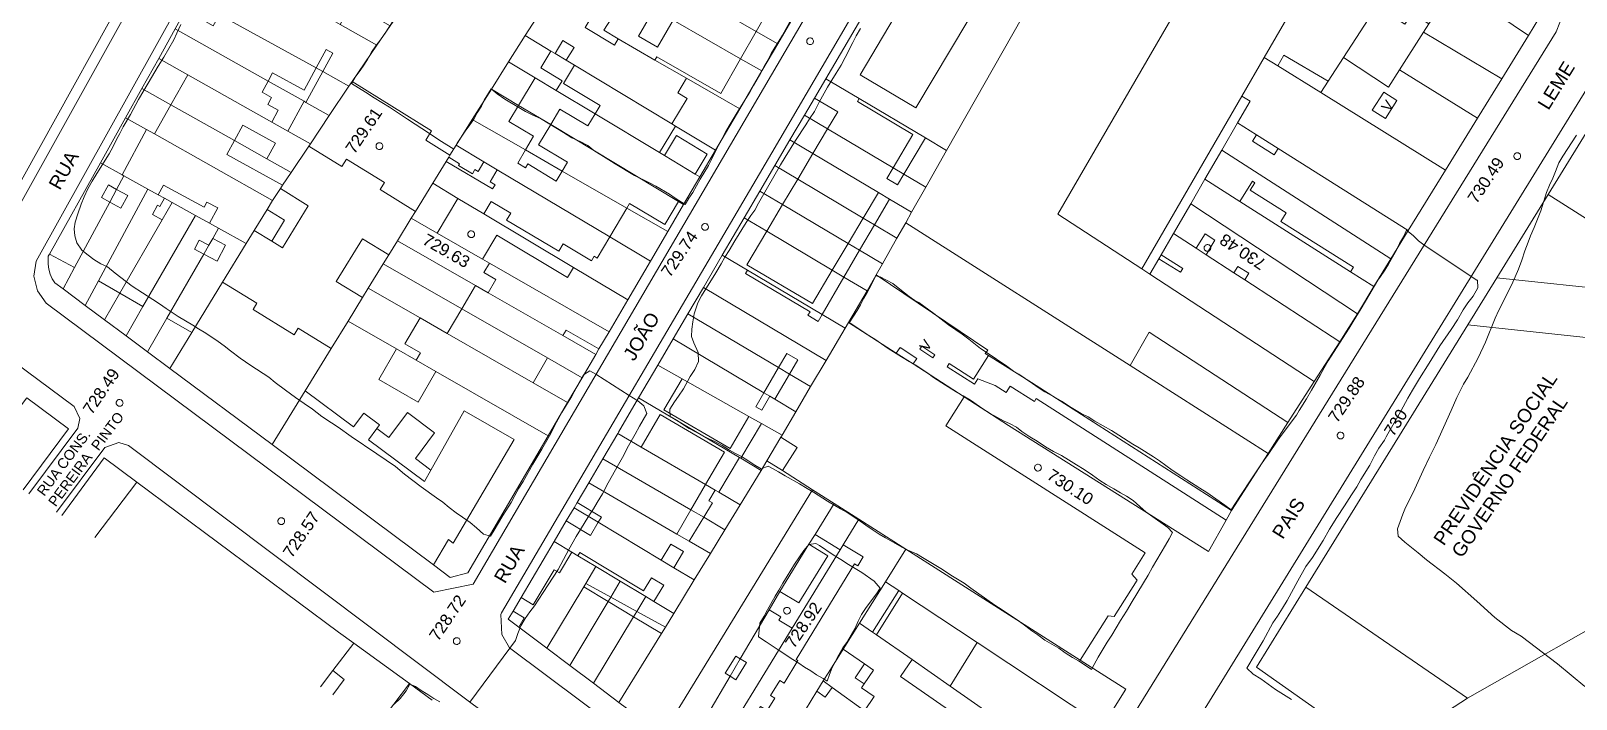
# Model space of a CAD drawing. Header units: metres. Extents: x 325024 to 7190115, y 7391967 to 10157759.
# Drawn here: x 325804.2 to 326031.8, y 7392373.6 to 7392472.1 of the extents above; entities that cross this region are included whole.
import ezdxf
from ezdxf.enums import TextEntityAlignment as Align

# ---------------------------------------------------------------- set-up
doc = ezdxf.new("R2010")
doc.units = ezdxf.units.M
doc.layers.get('0').update_dxf_attribs({"lineweight": 18})
for name, color, linetype, lineweight in [('100_SIST_VIARIO_MEIO_FIO', 1, 'Continuous', 18), ('160_P_SIMP_ASF_TOP', 7, 'Continuous', 18), ('206_MURO_E_MURO_ARRIMO', 7, 'Continuous', 18), ('214_PROJ_BEIRAL_EDIF', 10, 'Continuous', 18), ('216_EDIF_NOTAVEL', 2, 'Continuous', 18), ('218_EDIF_NOTAVEL_TOP', 7, 'Continuous', 18), ('600_CURVA_MESTRA', 14, 'Continuous', 18), ('602_CURVA_MESTRA_TOP', 24, 'Continuous', 18), ('604_CURVA_INTERM', 7, 'Continuous', 18), ('606_PTO_COTADO', 7, 'Continuous', 18), ('608_PTO_COTADO_INTERVIA', 1, 'Continuous', 18), ('624_SEGM_CURVA_MESTRA', 14, 'Continuous', 18)]:
    doc.layers.add(name, color=color, linetype=linetype, lineweight=lineweight)
doc.styles.add('Style-Arial', font='arial.ttf', dxfattribs={"height": 1.75})

# ---------------------------------------------------------------- blocks, each defined once
blk = doc.blocks.new('SP09')
at = {"color": 0, "linetype": 'Continuous'}
blk.add_lwpolyline([(-0.03, -0.51), (-0.14, -0.49), (-0.24, -0.46), (-0.31, -0.42), (-0.35, -0.39), (-0.42, -0.31), (-0.47, -0.24), (-0.51, -0.15), (-0.52, -0.09), (-0.52, 0.03), (-0.51, 0.11), (-0.48, 0.2), (-0.44, 0.27), (-0.4, 0.33), (-0.32, 0.39), (-0.23, 0.44), (-0.15, 0.48), (-0.1, 0.48), (-0.03, 0.48), (0.08, 0.48), (0.19, 0.44), (0.27, 0.4), (0.35, 0.32), (0.41, 0.23), (0.46, 0.11), (0.48, 0.03), (0.48, -0.03), (0.47, -0.08), (0.44, -0.21), (0.38, -0.3), (0.31, -0.38), (0.23, -0.44), (0.1, -0.49), (0.02, -0.51)], close=True, dxfattribs=at)
blk = doc.blocks.new('SP10')
at = {"color": 0, "linetype": 'Continuous'}
blk.add_lwpolyline([(-0.03, -0.51), (-0.14, -0.49), (-0.24, -0.46), (-0.31, -0.42), (-0.35, -0.39), (-0.42, -0.31), (-0.47, -0.24), (-0.51, -0.15), (-0.52, -0.09), (-0.52, 0.03), (-0.51, 0.11), (-0.48, 0.2), (-0.44, 0.27), (-0.4, 0.33), (-0.32, 0.39), (-0.23, 0.44), (-0.15, 0.48), (-0.1, 0.48), (-0.03, 0.48), (0.08, 0.48), (0.19, 0.44), (0.27, 0.4), (0.35, 0.32), (0.41, 0.23), (0.46, 0.11), (0.48, 0.03), (0.48, -0.03), (0.47, -0.08), (0.44, -0.21), (0.38, -0.3), (0.31, -0.38), (0.23, -0.44), (0.1, -0.49), (0.02, -0.51)], close=True, dxfattribs=at)

msp = doc.modelspace()

# ---------------------------------------------------------------- linework, layer by layer
at = {"layer": '100_SIST_VIARIO_MEIO_FIO'}
for points in [[(325793.183, 7392441.832), (325757.595, 7392468.158), (325749.967, 7392474.051), (325748.754, 7392476.766), (325748.723, 7392479.004), (325749.281, 7392480.778), (325820.965, 7392609.833), (325822.818, 7392611.081), (325825.018, 7392611.464), (325827.831, 7392610.539), (325873.017, 7392580.576), (325874.357, 7392577.937), (325874.294, 7392575.705), (325800.201, 7392442.235), (325798.357, 7392440.976), (325796.155, 7392440.614), (325794.273, 7392441.082)], [(325878.555, 7392570.516), (325880.018, 7392572.117), (325882.064, 7392573.008), (325884.985, 7392572.755), (325946.559, 7392532.212), (325947.981, 7392524.986), (325869.288, 7392390.588), (325863.513, 7392389.4), (325806.428, 7392431.976), (325805.139, 7392433.802), (325804.619, 7392435.977), (325804.942, 7392438.19), (325850.689, 7392520.508)], [(325873.47, 7392386.379), (325913.287, 7392454.151), (325953.073, 7392522.181), (325959.568, 7392523.565), (326027.709, 7392478.785), (326029.319, 7392476.299), (326029.384, 7392473.338), (326028.812, 7392471.956), (325964.879, 7392368.583), (325943.56, 7392334.059), (325941.552, 7392333.095), (325939.326, 7392333.185), (325938.298, 7392333.626), (325874.643, 7392381.203), (325873.546, 7392383.147), (325873.402, 7392386.105)]]:
    msp.add_lwpolyline(points, close=True, dxfattribs=at)
for points in [[(326048.326, 7392487.925), (325977.77, 7392373.351), (325948.09, 7392325.313), (325940.894, 7392313.247)], [(325803.879, 7392403.904), (325811.095, 7392413.551), (325811.4, 7392415), (325810.564, 7392416.77), (325786.042, 7392434.93), (325747.303, 7392463.822)], [(325807.958, 7392401.206), (325815.062, 7392410.725), (325817.122, 7392411.469), (325818.527, 7392410.998), (325868.373, 7392373.552), (325933.795, 7392324.807), (325934.796, 7392322.817), (325934.745, 7392320.59), (325933.463, 7392318.164)]]:
    msp.add_lwpolyline(points, dxfattribs=at)
at = {"layer": '206_MURO_E_MURO_ARRIMO'}
for p, q in [((325932.864, 7392484.86), (325921.256, 7392465.057)), ((325914.179, 7392470.227), (325916.573, 7392474.316)), ((325911.828, 7392466.213), (325914.179, 7392470.227)), ((325823, 7392468.068), (325820.529, 7392463.637)), ((325908.568, 7392460.645), (325911.828, 7392466.213)), ((325820.529, 7392463.637), (325818.125, 7392459.326)), ((325919.59, 7392462.215), (325918.118, 7392459.702)), ((325818.125, 7392459.326), (325814.405, 7392452.655)), ((325905.006, 7392454.561), (325908.568, 7392460.645)), ((325918.118, 7392459.702), (325915.974, 7392456.046)), ((325902.693, 7392450.611), (325905.006, 7392454.561)), ((325915.974, 7392456.046), (325913.758, 7392452.264)), ((325913.758, 7392452.264), (325911.551, 7392448.499)), ((325911.551, 7392448.499), (325909.24, 7392444.556)), ((325897.965, 7392442.536), (325900.302, 7392446.527)), ((325909.24, 7392444.556), (325906.012, 7392439.05)), ((325895.428, 7392438.203), (325897.965, 7392442.536)), ((325806.734, 7392438.9), (325806.688, 7392438.485)), ((325806.911, 7392439.219), (325806.734, 7392438.9)), ((325806.688, 7392438.485), (325806.689, 7392437.737)), ((325806.689, 7392437.737), (325806.797, 7392436.995)), ((325806.797, 7392436.995), (325807.007, 7392436.277)), ((325807.007, 7392436.277), (325807.316, 7392435.597)), ((325892.085, 7392432.493), (325895.428, 7392438.203)), ((325807.316, 7392435.597), (325807.717, 7392434.973)), ((325807.717, 7392434.973), (325808.912, 7392434.082)), ((325812.168, 7392431.656), (325815.01, 7392429.538)), ((325815.01, 7392429.538), (325818.182, 7392427.174)), ((325887.368, 7392424.437), (325887.839, 7392425.242)), ((325821.33, 7392424.829), (325824.609, 7392422.385)), ((325896.518, 7392422.853), (325893.688, 7392418.024)), ((325824.609, 7392422.385), (325839.693, 7392411.145)), ((325883.219, 7392417.352), (325885.352, 7392420.996)), ((325893.688, 7392418.024), (325890.733, 7392412.983)), ((325868.518, 7392392.245), (325880.347, 7392412.447)), ((325890.733, 7392412.983), (325890.621, 7392412.792)), ((325884.626, 7392402.621), (325884.172, 7392401.851)), ((325884.172, 7392401.851), (325883.022, 7392399.9)), ((325980.216, 7392400.036), (325981.012, 7392401.456)), ((325881.24, 7392396.877), (325876.363, 7392388.603)), ((325863.445, 7392393.445), (325865.934, 7392391.591)), ((325865.934, 7392391.591), (325868.518, 7392392.245)), ((325875.183, 7392386.601), (325874.487, 7392385.42)), ((325874.487, 7392385.42), (325876.033, 7392384.257)), ((325863.256, 7392373.51), (325859.925, 7392375.934))]:
    msp.add_line(p, q, dxfattribs=at)
for points in [[(325914.179, 7392470.227), (325911.017, 7392472.042)], [(325883.034, 7392467.777), (325881.367, 7392468.78)], [(325846.186, 7392466.647), (325847.169, 7392466.107)], [(325908.701, 7392468.007), (325911.828, 7392466.213)], [(325824.796, 7392461.231), (325820.529, 7392463.637)], [(325839.112, 7392464.724), (325844.404, 7392461.74)], [(325900.747, 7392465.136), (325908.568, 7392460.645)], [(325887.268, 7392459.89), (325881.55, 7392463.329)], [(325935.928, 7392456.343), (325926.174, 7392462.136)], [(325821.195, 7392457.594), (325818.125, 7392459.326)], [(325880.731, 7392458.299), (325876.01, 7392461.139)], [(325918.118, 7392459.702), (325921.526, 7392457.678)], [(325905.006, 7392454.561), (325899.126, 7392458.097)], [(325838.934, 7392453.258), (325834.151, 7392455.955)], [(325882.422, 7392451.457), (325876.997, 7392454.571)], [(325915.974, 7392456.046), (325919.362, 7392454.034)], [(325865.344, 7392452.885), (325865.712, 7392453.484)], [(325913.758, 7392452.264), (325917.123, 7392450.265)], [(325931.168, 7392451.952), (325932.759, 7392451.007)], [(325816.798, 7392448.741), (325815.804, 7392446.893)], [(325914.895, 7392446.513), (325911.551, 7392448.499)], [(325823.836, 7392447.45), (325824.967, 7392446.825)], [(325897.965, 7392442.536), (325891.956, 7392445.985)], [(325884.113, 7392437.256), (325870.866, 7392445.17)], [(325909.24, 7392444.556), (325912.561, 7392442.583)], [(325926.765, 7392444.539), (325928.431, 7392443.55)], [(325858.163, 7392441.2), (325869.67, 7392434.596)], [(325864.009, 7392442.313), (325870.68, 7392438.484)], [(325889.444, 7392441.772), (325895.428, 7392438.203)], [(325829.627, 7392439.236), (325830.364, 7392440.514)], [(325856.074, 7392437.801), (325856.876, 7392439.106)], [(325926.228, 7392439.782), (325924.537, 7392440.787)], [(325970.324, 7392438.549), (325970.644, 7392439.099)], [(325853.863, 7392434.202), (325856.074, 7392437.801)], [(325856.074, 7392437.801), (325867.624, 7392431.171)], [(325920.701, 7392430.326), (325909.703, 7392436.858)], [(325922.203, 7392436.857), (325923.922, 7392435.836)], [(325853.018, 7392432.828), (325853.863, 7392434.202)], [(325861.515, 7392429.81), (325853.863, 7392434.202)], [(325815.01, 7392429.538), (325817.275, 7392433.47)], [(325827.858, 7392427.691), (325824.609, 7392422.385)], [(325850.885, 7392429.358), (325858.036, 7392425.253)], [(325848.394, 7392425.303), (325844.574, 7392419.088)], [(325914.289, 7392422.502), (325915.909, 7392421.539)], [(325912.131, 7392418.795), (325913.014, 7392418.27)], [(325893.688, 7392418.024), (325908.561, 7392409.232)], [(325903.558, 7392405.259), (325904.974, 7392404.435)], [(325884.172, 7392401.851), (325887.743, 7392399.705)], [(325901.388, 7392401.531), (325903.266, 7392400.437)], [(325923.372, 7392395.662), (325916.306, 7392384.107)], [(325889.193, 7392388.038), (325889.576, 7392388.676)], [(325892.933, 7392385.79), (325893.405, 7392386.575)], [(325908.656, 7392379.572), (325907.158, 7392377.016)], [(325922.207, 7392375.359), (325920.883, 7392376.325)]]:
    msp.add_lwpolyline(points, dxfattribs=at)
at = {"layer": '214_PROJ_BEIRAL_EDIF'}
for points in [[(325985.364, 7392496.774), (325987.783, 7392500.95), (326000.112, 7392492.852), (325985.83, 7392468.197), (325982.538, 7392462.513), (325967.785, 7392437.044), (325955.438, 7392445.112)], [(325820.812, 7392482.683), (325802.784, 7392450.101), (325788.815, 7392457.83), (325807.199, 7392491.055)], [(326002.415, 7392475.759), (325997.528, 7392468.21), (325995.264, 7392464.713), (325988.736, 7392468.525), (325987.822, 7392466.96), (325985.83, 7392468.197), (326000.112, 7392492.852), (326009.53, 7392486.75), (326004.67, 7392479.243), (326003.462, 7392477.377)], [(325866.809, 7392455.269), (325865.895, 7392453.783), (325862.323, 7392455.998), (325863.196, 7392457.406), (325851.482, 7392464.669), (325855.122, 7392470.003), (325857.067, 7392472.848), (325859.698, 7392476.696), (325862.331, 7392480.547), (325863.198, 7392481.816), (325865.145, 7392484.783), (325866.106, 7392486.248), (325875.58, 7392480.337), (325880.63, 7392477.187), (325876.984, 7392471.416), (325874.54, 7392467.546), (325872.012, 7392463.544), (325869.179, 7392459.059), (325867.675, 7392456.678)], [(325901.077, 7392477.747), (325911.017, 7392472.042), (325913.417, 7392476.223), (325903.605, 7392482.151)], [(325936.503, 7392482.819), (325926.301, 7392465.642), (325934.526, 7392460.758), (325944.727, 7392477.935)], [(326016.071, 7392482.513), (326026.06, 7392476.042), (326026.451, 7392474.185), (326024.756, 7392471.435), (326013.774, 7392478.924)], [(325847.169, 7392466.107), (325851.019, 7392463.991), (325851.482, 7392464.669), (325855.122, 7392470.003), (325849.726, 7392473.079), (325843.548, 7392476.601), (325842.595, 7392474.929), (325836.166, 7392478.594), (325837.118, 7392480.266), (325834.939, 7392481.508), (325831.204, 7392474.883), (325831.939, 7392474.479), (325846.186, 7392466.647), (325847.643, 7392469.377), (325848.66, 7392468.818)], [(325895.977, 7392475.311), (325893.682, 7392471.311), (325896.466, 7392469.713), (325898.761, 7392473.713), (325908.701, 7392468.007), (325905.772, 7392462.903), (325896.349, 7392468.312), (325896.068, 7392467.823), (325890.653, 7392470.933), (325888.578, 7392472.227), (325892.008, 7392477.589)], [(325901.077, 7392477.747), (325911.017, 7392472.042), (325908.701, 7392468.007), (325898.761, 7392473.713)], [(326010.086, 7392473.163), (326013.774, 7392478.924), (326024.756, 7392471.435), (326020.815, 7392465.042), (326009.288, 7392471.916)], [(325846.186, 7392466.647), (325831.939, 7392474.479), (325831.019, 7392472.848), (325826.947, 7392475.144), (325825.436, 7392472.436), (325839.112, 7392464.724), (325839.779, 7392465.937), (325844.4, 7392463.397)], [(325849.726, 7392473.079), (325855.122, 7392470.003), (325857.067, 7392472.848), (325851.426, 7392476.063)], [(325898.568, 7392458.433), (325884.238, 7392467.053), (325883.034, 7392467.777), (325884.174, 7392469.672), (325882.507, 7392470.675), (325881.367, 7392468.78), (325880.77, 7392469.139), (325876.984, 7392471.416), (325880.63, 7392477.187), (325886.377, 7392473.601), (325885.791, 7392472.626), (325890.109, 7392470.029), (325890.653, 7392470.933), (325896.068, 7392467.823), (325900.747, 7392465.136), (325899.453, 7392462.985), (325900.814, 7392462.167)], [(326002.415, 7392475.759), (325997.528, 7392468.21), (326004.113, 7392463.831), (326005.736, 7392466.367), (326009.288, 7392471.916), (326010.086, 7392473.163), (326007.599, 7392474.746), (326006.552, 7392473.111)], [(325839.643, 7392458.683), (325827.288, 7392465.65), (325823, 7392468.068), (325825.436, 7392472.436), (325839.112, 7392464.724), (325838.214, 7392463.09), (325839.627, 7392462.313), (325839.046, 7392461.256), (325840.591, 7392460.407)], [(325880.77, 7392469.139), (325879.278, 7392466.66), (325882.418, 7392464.772), (325881.55, 7392463.329), (325878.449, 7392465.194), (325874.54, 7392467.546), (325876.984, 7392471.416)], [(326017.231, 7392459.228), (326005.736, 7392466.367), (326009.288, 7392471.916), (326020.815, 7392465.042)], [(326039.173, 7392441.172), (326047.764, 7392440.4), (326048.376, 7392445.347), (326050.283, 7392445.071), (326051.125, 7392452.495), (326051.969, 7392459.941), (326052.937, 7392468.468), (326045.196, 7392470.437), (326041.891, 7392471.277), (326037.648, 7392464.243), (326027.671, 7392448), (326038.237, 7392441.256)], [(325981.907, 7392458.544), (325984.689, 7392456.789), (325987.878, 7392454.777), (326007.037, 7392442.69), (326012.537, 7392451.614), (325994.183, 7392463.01), (325987.822, 7392466.96), (325985.83, 7392468.197), (325982.538, 7392462.513), (325983.76, 7392461.743)], [(325995.264, 7392464.713), (325997.528, 7392468.21), (326004.113, 7392463.831), (326005.736, 7392466.367), (326017.231, 7392459.228), (326012.537, 7392451.614), (325994.183, 7392463.01)], [(325847.169, 7392466.107), (325844.68, 7392461.584), (325848.116, 7392459.646), (325851.019, 7392463.991)], [(325878.449, 7392465.194), (325876.01, 7392461.139), (325872.012, 7392463.544), (325874.54, 7392467.546)], [(325884.238, 7392467.053), (325898.568, 7392458.433), (325899.126, 7392458.097), (325896.767, 7392454.176), (325887.268, 7392459.89), (325887.997, 7392461.103), (325882.608, 7392464.345)], [(325845.329, 7392455.476), (325845.105, 7392455.14), (325842.502, 7392451.246), (325838.934, 7392453.258), (325840.196, 7392455.554), (325835.384, 7392458.199), (325834.151, 7392455.955), (325824.796, 7392461.231), (325827.288, 7392465.65), (325839.643, 7392458.683), (325841.995, 7392457.356)], [(325926.174, 7392462.136), (325921.256, 7392465.057), (325919.59, 7392462.215), (325923.013, 7392460.182), (325921.526, 7392457.678), (325931.168, 7392451.952), (325934.085, 7392456.864), (325925.922, 7392461.712)], [(325844.68, 7392461.584), (325848.116, 7392459.646), (325845.329, 7392455.476), (325841.995, 7392457.356), (325844.404, 7392461.74)], [(325876.01, 7392461.139), (325874.583, 7392458.768), (325878.209, 7392456.587), (325876.997, 7392454.571), (325869.179, 7392459.059), (325872.012, 7392463.544)], [(326003.425, 7392463.07), (326005.359, 7392461.832), (326003.673, 7392459.197), (326001.738, 7392460.435)], [(325840.919, 7392448.868), (325841.246, 7392449.358), (325833.012, 7392453.884), (325834.151, 7392455.955), (325824.796, 7392461.231), (325822.371, 7392456.931), (325839.759, 7392447.125)], [(325869.179, 7392459.059), (325876.997, 7392454.571), (325875.912, 7392452.613), (325877.031, 7392451.94), (325877.368, 7392452.501), (325881.54, 7392449.991), (325882.422, 7392451.457), (325891.956, 7392445.985), (325889.444, 7392441.772), (325872.862, 7392451.659), (325870.887, 7392452.837), (325866.809, 7392455.269), (325867.675, 7392456.678)], [(325902.013, 7392451.02), (325897.492, 7392453.739), (325896.767, 7392454.176), (325887.268, 7392459.89), (325886.197, 7392458.111), (325882.1, 7392460.575), (325880.731, 7392458.299), (325899.557, 7392446.975), (325900.302, 7392446.527), (325902.693, 7392450.611)], [(325838.948, 7392445.801), (325837.057, 7392442.713), (325835.885, 7392440.799), (325831.82, 7392443.043), (325830.489, 7392443.777), (325831.7, 7392446.029), (325830.096, 7392446.892), (325829.691, 7392446.14), (325823.698, 7392449.364), (325822.936, 7392447.946), (325821.392, 7392448.799), (325817.874, 7392450.74), (325817.592, 7392450.896), (325821.195, 7392457.594), (325822.371, 7392456.931), (325839.759, 7392447.125)], [(325882.422, 7392451.457), (325891.956, 7392445.985), (325892.361, 7392446.663), (325897.532, 7392443.579), (325899.557, 7392446.975), (325880.731, 7392458.299), (325878.949, 7392455.337), (325883.213, 7392452.772)], [(325932.759, 7392451.007), (325935.992, 7392449.087), (325933.901, 7392445.399), (325930.643, 7392447.334), (325929.004, 7392448.307), (325919.362, 7392454.034), (325921.526, 7392457.678), (325931.168, 7392451.952), (325930.231, 7392450.375), (325931.822, 7392449.43)], [(325987.878, 7392454.777), (325987.286, 7392453.837), (325984.097, 7392455.849), (325984.689, 7392456.789), (325981.907, 7392458.544), (325979.587, 7392454.538), (326004.495, 7392438.533), (326007.037, 7392442.69)], [(325856.876, 7392439.106), (325858.163, 7392441.2), (325860.193, 7392444.503), (325860.816, 7392445.516), (325855.592, 7392448.726), (325856.239, 7392449.778), (325850.635, 7392453.221), (325849.975, 7392452.147), (325845.105, 7392455.14), (325842.502, 7392451.246), (325841.246, 7392449.358), (325840.919, 7392448.868), (325845.017, 7392446.35), (325841.212, 7392440.159), (325839.649, 7392441.12), (325837.057, 7392442.713), (325835.885, 7392440.799), (325832.4, 7392435.108), (325837.46, 7392431.998), (325836.883, 7392431.058), (325842.943, 7392427.334), (325843.531, 7392428.291), (325848.394, 7392425.303), (325850.885, 7392429.358), (325853.018, 7392432.828), (325849.155, 7392435.202), (325853.013, 7392441.48)], [(325865.895, 7392453.783), (325865.712, 7392453.484), (325867.308, 7392452.533), (325867.164, 7392452.291), (325869.208, 7392451.072), (325869.567, 7392451.674), (325870.029, 7392451.398), (325870.887, 7392452.837), (325866.809, 7392455.269)], [(325897.492, 7392453.739), (325902.013, 7392451.02), (325903.779, 7392453.955), (325899.258, 7392456.675)], [(325932.759, 7392451.007), (325935.928, 7392456.343), (325939.054, 7392454.486), (325935.992, 7392449.087)], [(325998.541, 7392436.625), (325998.968, 7392437.302), (325988.293, 7392444.037), (325989.077, 7392445.281), (325983.773, 7392448.627), (325984.464, 7392449.722), (325984.101, 7392449.951), (325982.236, 7392446.995), (325977.107, 7392450.257), (325979.587, 7392454.538), (326004.495, 7392438.533), (326001.987, 7392434.433)], [(325817.592, 7392450.896), (325817.874, 7392450.74), (325816.798, 7392448.741), (325815.593, 7392449.444), (325814.576, 7392447.554), (325815.804, 7392446.893), (325810.607, 7392437.231), (325806.911, 7392439.219), (325814.405, 7392452.655)], [(325867.071, 7392447.438), (325870.866, 7392445.17), (325871.946, 7392446.98), (325874.836, 7392445.256), (325874.22, 7392444.223), (325881.918, 7392439.633), (325882.569, 7392440.724), (325886.723, 7392438.247), (325887.111, 7392438.898), (325887.568, 7392438.625), (325889.444, 7392441.772), (325872.862, 7392451.659), (325871.807, 7392449.889), (325872.547, 7392449.448), (325872.169, 7392448.815), (325865.344, 7392452.885), (325863.359, 7392449.655)], [(325926.765, 7392444.539), (325917.123, 7392450.265), (325919.362, 7392454.034), (325929.004, 7392448.307)], [(325814.121, 7392435.287), (325821.392, 7392448.799), (325817.874, 7392450.74), (325816.798, 7392448.741), (325818.432, 7392447.862), (325817.438, 7392446.014), (325815.804, 7392446.893), (325810.607, 7392437.231), (325808.912, 7392434.082), (325812.168, 7392431.656)], [(325926.765, 7392444.539), (325917.123, 7392450.265), (325914.895, 7392446.513), (325924.537, 7392440.787)], [(325998.541, 7392436.625), (325982.236, 7392446.995), (325977.107, 7392450.257), (325974.998, 7392446.616), (325999.546, 7392430.441), (326001.987, 7392434.433)], [(325814.121, 7392435.287), (325821.392, 7392448.799), (325822.936, 7392447.946), (325823.836, 7392447.45), (325823.171, 7392446.213), (325822.809, 7392446.408), (325822.071, 7392445.035), (325823.495, 7392444.269), (325817.275, 7392433.47)], [(325839.759, 7392447.125), (325840.919, 7392448.868), (325845.017, 7392446.35), (325841.212, 7392440.159), (325839.649, 7392441.12), (325841.545, 7392444.205), (325838.948, 7392445.801)], [(325863.359, 7392449.655), (325867.071, 7392447.438), (325864.009, 7392442.313), (325860.193, 7392444.503), (325860.816, 7392445.516)], [(326027.671, 7392448), (326038.237, 7392441.256), (326039.173, 7392441.172), (326038.706, 7392433.751), (326020.096, 7392435.726)], [(325820.679, 7392431.51), (325817.275, 7392433.47), (325823.495, 7392444.269), (325824.967, 7392446.825), (325828.407, 7392444.927)], [(325914.895, 7392446.513), (325924.537, 7392440.787), (325922.203, 7392436.857), (325912.561, 7392442.583)], [(325930.643, 7392447.334), (325928.431, 7392443.55), (325931.739, 7392441.585), (325933.019, 7392443.842), (325933.901, 7392445.399)], [(325982.953, 7392435.423), (325996.948, 7392426.296), (325998.313, 7392428.424), (325999.546, 7392430.441), (325974.998, 7392446.616), (325972.474, 7392442.259), (325975.801, 7392440.088), (325977.13, 7392442.195), (325978.567, 7392441.288), (325978.254, 7392440.793), (325977.304, 7392439.108), (325981.356, 7392436.465), (325981.951, 7392437.409), (325983.564, 7392436.392)], [(325820.679, 7392431.51), (325828.407, 7392444.927), (325830.489, 7392443.777), (325831.82, 7392443.043), (325830.951, 7392441.535), (325830.364, 7392440.514), (325828.969, 7392441.265), (325828.271, 7392439.966), (325829.627, 7392439.236), (325824.194, 7392429.802), (325821.33, 7392424.829), (325818.182, 7392427.174)], [(325928.431, 7392443.55), (325926.228, 7392439.782), (325929.586, 7392437.788), (325931.739, 7392441.585)], [(325945.212, 7392424.285), (325951.553, 7392420.306), (325981.012, 7392401.456), (325986.402, 7392409.857), (325966.096, 7392422.784), (325933.019, 7392443.842), (325931.739, 7392441.585), (325929.586, 7392437.788), (325928.665, 7392436.163), (325945.128, 7392425.087), (325944.711, 7392424.599)], [(325830.951, 7392441.535), (325831.82, 7392443.043), (325835.885, 7392440.799), (325832.4, 7392435.108), (325827.858, 7392427.691), (325824.194, 7392429.802), (325829.627, 7392439.236), (325831.59, 7392438.18), (325832.847, 7392440.515)], [(325884.113, 7392437.256), (325883.223, 7392435.765), (325872.782, 7392442.002), (325870.68, 7392438.484), (325871.702, 7392437.897), (325889.326, 7392427.782), (325892.085, 7392432.493)], [(325922.203, 7392436.857), (325912.561, 7392442.583), (325909.631, 7392437.649), (325919.273, 7392431.923)], [(325970.644, 7392439.099), (325973.844, 7392437.08), (325973.505, 7392436.542), (325970.324, 7392438.549), (325968.995, 7392436.253), (325993.192, 7392420.441), (325996.948, 7392426.296), (325982.953, 7392435.423), (325981.356, 7392436.465), (325977.304, 7392439.108), (325975.801, 7392440.088), (325972.474, 7392442.259)], [(325909.703, 7392436.858), (325909.418, 7392436.378), (325918.928, 7392430.731), (325918.612, 7392430.199), (325920.107, 7392429.311), (325920.701, 7392430.326), (325924.094, 7392428.31), (325921.295, 7392423.554), (325903.221, 7392434.288), (325906.012, 7392439.05)], [(325923.922, 7392435.836), (325927.331, 7392433.811), (325928.665, 7392436.163), (325929.586, 7392437.788), (325926.228, 7392439.782)], [(325871.702, 7392437.897), (325870.879, 7392436.519), (325872.659, 7392435.455), (325871.514, 7392433.537), (325882.53, 7392427.214), (325882.994, 7392428.023), (325887.839, 7392425.242), (325889.326, 7392427.782)], [(325869.67, 7392434.596), (325871.514, 7392433.537), (325882.53, 7392427.214), (325887.368, 7392424.437), (325885.352, 7392420.996), (325880.271, 7392423.912), (325867.624, 7392431.171)], [(325915.909, 7392421.539), (325919.021, 7392419.691), (325921.295, 7392423.554), (325903.221, 7392434.288), (325900.954, 7392430.421), (325914.289, 7392422.502), (325915.495, 7392424.573), (325917.124, 7392423.624)], [(325923.922, 7392435.836), (325920.701, 7392430.326), (325924.094, 7392428.31), (325924.599, 7392429.167), (325927.331, 7392433.811)], [(325945.212, 7392424.285), (325944.711, 7392424.599), (325945.128, 7392425.087), (325928.665, 7392436.163), (325927.331, 7392433.811), (325924.599, 7392429.167), (325931.633, 7392424.63), (325932.2, 7392425.474), (325934.643, 7392423.83), (325934.108, 7392423.033), (325941.642, 7392418.173), (325948.169, 7392413.962), (325977.616, 7392395.399), (325980.216, 7392400.036), (325952.26, 7392417.924), (325951.982, 7392417.489), (325948.403, 7392419.778), (325947.808, 7392418.848), (325946.197, 7392419.878), (325943.655, 7392420.832), (325943.148, 7392420.041), (325939.134, 7392422.61), (325939.439, 7392423.087), (325942.991, 7392420.814)], [(326015.808, 7392428.778), (326038.243, 7392426.398), (326038.706, 7392433.751), (326020.096, 7392435.726)], [(325878.17, 7392420.25), (325865.459, 7392427.546), (325861.515, 7392429.81), (325859.251, 7392426.021), (325861.533, 7392424.657), (325860.905, 7392423.607), (325863.8, 7392421.945), (325880.347, 7392412.447), (325883.219, 7392417.352)], [(325865.459, 7392427.546), (325867.624, 7392431.171), (325880.271, 7392423.912), (325878.17, 7392420.25)], [(325912.131, 7392418.795), (325914.289, 7392422.502), (325900.954, 7392430.421), (325898.786, 7392426.721)], [(325914.868, 7392407.317), (325917.027, 7392410.707), (325914.631, 7392412.233), (325914.821, 7392412.556), (325916.845, 7392415.995), (325919.021, 7392419.691), (325921.295, 7392423.554), (325924.094, 7392428.31), (325924.599, 7392429.167), (325931.633, 7392424.63), (325934.108, 7392423.033), (325941.642, 7392418.173), (325938.92, 7392413.899), (325968.319, 7392395.178), (325966.32, 7392392.039), (325967.126, 7392391.151), (325963.747, 7392385.844), (325962.867, 7392385.93), (325958.71, 7392379.4), (325933.052, 7392395.739), (325926.118, 7392400.153), (325922.486, 7392402.466), (325919.281, 7392404.507)], [(325989.328, 7392414.419), (325968.9, 7392427.715), (325966.096, 7392422.784), (325986.402, 7392409.857)], [(325858.036, 7392425.253), (325860.905, 7392423.607), (325863.8, 7392421.945), (325861.198, 7392417.412), (325855.434, 7392420.721)], [(325911.803, 7392414.254), (325909.935, 7392415.304), (325900.088, 7392420.845), (325896.518, 7392422.853), (325898.786, 7392426.721), (325912.131, 7392418.795), (325910.928, 7392416.73), (325911.816, 7392416.213), (325913.014, 7392418.27), (325913.751, 7392417.833), (325916.845, 7392415.995), (325914.821, 7392412.556)], [(325935.389, 7392425.645), (325935.109, 7392425.23), (325937.011, 7392423.95), (325937.291, 7392424.366)], [(325900.088, 7392420.845), (325909.935, 7392415.304), (325907.18, 7392410.572), (325897.417, 7392416.257)], [(325913.751, 7392417.833), (325915.909, 7392421.539), (325919.021, 7392419.691), (325916.845, 7392415.995)], [(325844.574, 7392419.088), (325851.694, 7392413.782), (325853.192, 7392415.792), (325855.513, 7392414.062), (325855.108, 7392413.518), (325853.882, 7392411.873), (325862.147, 7392405.714), (325863.095, 7392407.404), (325867.988, 7392416.12), (325875.373, 7392411.886), (325866.355, 7392396.64), (325865.675, 7392397.146), (325863.445, 7392393.445), (325839.693, 7392411.145)], [(325863.095, 7392407.404), (325860.823, 7392409.097), (325863.64, 7392412.877), (325859.623, 7392415.87), (325856.884, 7392412.195), (325855.108, 7392413.518), (325853.882, 7392411.873), (325862.147, 7392405.714)], [(325903.558, 7392405.259), (325894.061, 7392410.789), (325896.847, 7392415.574), (325906.344, 7392410.044)], [(325914.631, 7392412.233), (325914.821, 7392412.556), (325911.803, 7392414.254), (325908.726, 7392409.135), (325911.748, 7392407.348), (325912.59, 7392408.768)], [(325903.558, 7392405.259), (325894.061, 7392410.789), (325890.621, 7392412.792), (325888.43, 7392409.076), (325901.388, 7392401.531)], [(325914.631, 7392412.233), (325912.59, 7392408.768), (325914.868, 7392407.317), (325917.027, 7392410.707)], [(325901.388, 7392401.531), (325899.316, 7392397.974), (325886.34, 7392405.529), (325888.43, 7392409.076)], [(325908.726, 7392409.135), (325908.561, 7392409.232), (325905.496, 7392404.131), (325908.656, 7392402.291), (325911.748, 7392407.348)], [(325897.621, 7392384.261), (325897.042, 7392383.32), (325890.79, 7392373.165), (325897.178, 7392368.363), (325919.281, 7392404.507), (325914.868, 7392407.317), (325912.59, 7392408.768), (325911.748, 7392407.348), (325908.656, 7392402.291), (325906.405, 7392398.61), (325904.257, 7392395.097), (325901.879, 7392391.209), (325898.867, 7392386.283)], [(325898.872, 7392393.016), (325901.879, 7392391.209), (325904.257, 7392395.097), (325901.146, 7392396.909), (325899.316, 7392397.974), (325886.34, 7392405.529), (325884.626, 7392402.621), (325888.203, 7392400.472), (325887.743, 7392399.705), (325897.014, 7392394.133), (325898.432, 7392396.492), (325900.29, 7392395.376)], [(325907.158, 7392377.016), (325900.585, 7392365.805), (325900.276, 7392366.034), (325897.178, 7392368.363), (325919.281, 7392404.507), (325922.486, 7392402.466), (325919.678, 7392397.921), (325918.778, 7392396.464), (325914.494, 7392389.529), (325912.907, 7392386.821), (325908.656, 7392379.572), (325907.998, 7392379.974), (325906.452, 7392377.447)], [(325903.266, 7392400.437), (325904.55, 7392402.574), (325904.04, 7392402.88), (325904.974, 7392404.435), (325905.496, 7392404.131), (325908.656, 7392402.291), (325906.405, 7392398.61)], [(325923.823, 7392396.399), (325923.372, 7392395.662), (325919.678, 7392397.921), (325922.486, 7392402.466), (325926.118, 7392400.153)], [(325887.743, 7392399.705), (325897.014, 7392394.133), (325898.872, 7392393.016), (325901.879, 7392391.209), (325898.867, 7392386.283), (325895.946, 7392388.039), (325897.377, 7392390.42), (325895.557, 7392391.514), (325894.421, 7392389.624), (325885.039, 7392395.262), (325884.744, 7392394.771), (325883.854, 7392395.306), (325881.24, 7392396.877), (325883.022, 7392399.9), (325886.576, 7392397.764)], [(325903.266, 7392400.437), (325901.146, 7392396.909), (325904.257, 7392395.097), (325906.405, 7392398.61)], [(325916.554, 7392369.332), (325918.241, 7392372.047), (325919.952, 7392374.818), (325920.883, 7392376.325), (325921.695, 7392377.64), (325923.818, 7392381.02), (325926.224, 7392384.849), (325930.044, 7392390.939), (325933.052, 7392395.739), (325926.118, 7392400.153), (325923.823, 7392396.399), (325926.763, 7392394.601), (325925.958, 7392393.285), (325925.492, 7392393.57), (325916.89, 7392379.504), (325917.155, 7392379.341), (325915.112, 7392376.001), (325914.463, 7392376.398), (325913.109, 7392374.185), (325913.731, 7392373.804), (325912.605, 7392371.963), (325911.626, 7392372.562), (325905.34, 7392362.282), (325909.907, 7392358.897)], [(325887.391, 7392393.181), (325885.897, 7392390.695), (325885.598, 7392390.198), (325880.162, 7392381.153), (325876.033, 7392384.257), (325876.842, 7392385.604), (325875.183, 7392386.601), (325876.363, 7392388.603), (325878.134, 7392387.539), (325881.234, 7392392.696), (325882.006, 7392392.232), (325883.854, 7392395.306), (325884.744, 7392394.771)], [(325914.494, 7392389.529), (325918.778, 7392396.464), (325921.544, 7392394.773), (325917.291, 7392387.818)], [(325962.072, 7392369.692), (325943.557, 7392381.975), (325932.565, 7392389.266), (325931.994, 7392389.645), (325930.044, 7392390.939), (325933.052, 7392395.739), (325958.71, 7392379.4), (325965.426, 7392375.124)], [(325885.897, 7392390.695), (325889.576, 7392388.676), (325890.985, 7392391.02), (325887.391, 7392393.181)], [(325889.576, 7392388.676), (325893.405, 7392386.575), (325894.726, 7392388.772), (325890.985, 7392391.02)], [(325926.224, 7392384.849), (325930.044, 7392390.939), (325931.994, 7392389.645), (325928.149, 7392383.509)], [(325889.193, 7392388.038), (325885.598, 7392390.198), (325880.162, 7392381.153), (325883.533, 7392378.62)], [(325894.726, 7392388.772), (325895.946, 7392388.039), (325898.867, 7392386.283), (325897.621, 7392384.261), (325893.405, 7392386.575)], [(325933.966, 7392379.461), (325928.712, 7392383.117), (325932.565, 7392389.266), (325943.557, 7392381.975), (325939.549, 7392375.574)], [(325984.676, 7392378.333), (325991.95, 7392390.119), (326015.781, 7392373.786), (326010.856, 7392370.57), (326007.029, 7392368.071), (326003.004, 7392365.443)], [(325892.933, 7392385.79), (325889.193, 7392388.038), (325883.533, 7392378.62), (325887.04, 7392375.984)], [(325916.306, 7392384.107), (325903.702, 7392363.496), (325900.585, 7392365.805), (325907.158, 7392377.016), (325908.008, 7392376.496), (325909.553, 7392379.023), (325908.656, 7392379.572), (325912.907, 7392386.821), (325914.631, 7392385.767), (325914.349, 7392385.304)], [(325892.933, 7392385.79), (325897.042, 7392383.32), (325890.79, 7392373.165), (325887.04, 7392375.984)], [(325926.224, 7392384.849), (325928.149, 7392383.509), (325928.712, 7392383.117), (325933.966, 7392379.461), (325932.25, 7392376.996), (325944.753, 7392368.294), (325943.815, 7392366.945), (325947.587, 7392364.319), (325948.533, 7392365.678), (325950.242, 7392368.132), (325957.842, 7392362.842), (325952.106, 7392353.553), (325926.934, 7392371.911), (325928.401, 7392374.018), (325926.514, 7392375.331), (325926.893, 7392375.875), (325928.302, 7392377.899), (325926.977, 7392378.822), (325923.818, 7392381.02)], [(325950.242, 7392368.132), (325947.238, 7392370.223), (325939.549, 7392375.574), (325943.557, 7392381.975), (325962.072, 7392369.692), (325957.842, 7392362.842)], [(325926.977, 7392378.822), (325928.302, 7392377.899), (325926.893, 7392375.875), (325925.568, 7392376.798)], [(325941.283, 7392353.909), (325939.88, 7392355.013), (325936.667, 7392357.542), (325933.679, 7392359.895), (325930.519, 7392362.382), (325927.676, 7392364.62), (325924.461, 7392367.151), (325921.489, 7392369.49), (325920.048, 7392370.624), (325918.241, 7392372.047), (325919.952, 7392374.818), (325921.167, 7392373.932), (325922.207, 7392375.359), (325926.934, 7392371.911), (325952.106, 7392353.553), (325948.714, 7392348.06), (325945.763, 7392350.382), (325942.573, 7392352.894)]]:
    msp.add_lwpolyline(points, close=True, dxfattribs=at)
for points in [[(325950.233, 7392474.203), (325939.054, 7392454.486), (325935.992, 7392449.087), (325933.901, 7392445.399), (325933.019, 7392443.842), (325966.096, 7392422.784), (325968.9, 7392427.715), (325989.328, 7392414.419), (325993.192, 7392420.441), (325968.995, 7392436.253), (325967.785, 7392437.044), (325955.438, 7392445.112), (325985.364, 7392496.774)], [(325799.318, 7392412.516), (325803.55, 7392418.047), (325809.709, 7392413.453), (325803.015, 7392404.476)], [(325813.581, 7392397.485), (325819.783, 7392405.614), (325814.971, 7392409.192), (325808.713, 7392400.706)], [(325813.581, 7392397.485), (325819.783, 7392405.614), (325849.479, 7392383.536), (325851.74, 7392381.891), (325848.648, 7392377.84), (325846.844, 7392375.476)], [(326033.264, 7392355.483), (326010.856, 7392370.57), (326015.781, 7392373.786), (326041.555, 7392388.442), (326050.916, 7392382.159)], [(325855.304, 7392369.879), (325859.925, 7392375.934), (325851.74, 7392381.891), (325848.648, 7392377.84), (325850.335, 7392376.552), (325848.618, 7392374.302)]]:
    msp.add_lwpolyline(points, dxfattribs=at)
at = {"layer": '216_EDIF_NOTAVEL'}
msp.add_lwpolyline([(326046.579, 7392391.278), (326046.14, 7392391.049), (326041.555, 7392388.442), (326015.781, 7392373.786), (325991.95, 7392390.119), (326015.808, 7392428.778), (326038.243, 7392426.398), (326041.227, 7392426.081), (326041.46, 7392419.84), (326041.876, 7392414.026), (326042.881, 7392405.863), (326044.435, 7392398.51)], close=True, dxfattribs=at)
at = {"layer": '600_CURVA_MESTRA', "elevation": 730}
for points in [[(325915.952, 7392473.451), (325914.866, 7392471.485), (325914.35, 7392470.6), (325913.746, 7392469.645), (325913.218, 7392468.77), (325912.749, 7392467.844), (325912.184, 7392466.885), (325911.685, 7392465.911), (325911.166, 7392465.013), (325910.595, 7392464.07), (325910.06, 7392463.104), (325908.367, 7392460.333), (325907.177, 7392458.366), (325906.551, 7392457.282), (325905.428, 7392455.224), (325904.913, 7392454.177), (325904.44, 7392453.164), (325903.969, 7392452.274), (325902.771, 7392450.263), (325901.655, 7392448.318), (325901.101, 7392447.451), (325900.56, 7392446.515), (325899.085, 7392447.464), (325898.236, 7392448.077), (325896.233, 7392449.242), (325895.197, 7392449.78), (325893.073, 7392450.824), (325890.248, 7392452.518), (325889.271, 7392453.112), (325887.1, 7392454.496), (325886.189, 7392455.23), (325885.093, 7392455.799), (325883.836, 7392456.376), (325882.613, 7392457.159), (325879.216, 7392459.193), (325878.009, 7392459.743), (325877.019, 7392460.24), (325876.043, 7392460.845), (325873.959, 7392462.061), (325872.856, 7392462.831), (325871.958, 7392463.57), (325870.953, 7392461.913), (325870.529, 7392461.004), (325869.92, 7392460.019), (325869.403, 7392459.12), (325868.797, 7392458.283), (325868.139, 7392457.317), (325866.971, 7392455.546), (325866.451, 7392454.66), (325864.665, 7392455.827), (325863.666, 7392456.441), (325862.719, 7392457.098), (325860.768, 7392458.353), (325859.628, 7392459.085), (325856.984, 7392460.867), (325854.718, 7392462.239), (325853.446, 7392463.088), (325851.37, 7392464.375), (325851.935, 7392465.279), (325852.533, 7392466.088), (325853.121, 7392466.933), (325853.732, 7392467.918), (325854.355, 7392468.971), (325854.998, 7392469.895), (325855.663, 7392470.796), (325856.34, 7392471.753), (325858.086, 7392474.447)], [(326006.304, 7392416.695), (326006.999, 7392417.996), (326007.649, 7392419.178), (326008.693, 7392420.894), (326010.122, 7392423.149), (326011.696, 7392425.698), (326013.349, 7392428.096), (326014.277, 7392429.536), (326015.129, 7392430.992), (326015.83, 7392432.054), (326016.608, 7392433.041), (326017.283, 7392434.228), (326017.223, 7392435.361), (326017.153, 7392435.396), (326016.298, 7392435.915), (326009.361, 7392440.567), (326008.572, 7392441.182), (326007.836, 7392441.895), (326007.057, 7392442.571), (326006.805, 7392442.769), (326006.335, 7392441.755), (326005.752, 7392440.769), (326005.296, 7392439.824), (326004.729, 7392438.775), (326004.126, 7392437.745), (326003.583, 7392436.858), (326002.96, 7392435.917), (326002.57, 7392435.364), (326001.216, 7392433.106), (326000.113, 7392431.205), (325998.936, 7392429.276), (325998.359, 7392428.284), (325996.473, 7392425.387), (325995.269, 7392423.488), (325994.643, 7392422.485), (325994.062, 7392421.374), (325992.784, 7392419.172), (325992.063, 7392417.887), (325990.978, 7392416.164), (325990.571, 7392415.486), (325988.457, 7392412.672), (325987.819, 7392411.797), (325986.325, 7392409.552), (325986.105, 7392409.283), (325985.418, 7392408.332), (325984.062, 7392406.24), (325982.242, 7392403.513), (325980.946, 7392401.529), (325980.041, 7392402.24), (325979.176, 7392402.794), (325977.387, 7392404.072), (325976.339, 7392404.719), (325974.43, 7392405.949), (325973.556, 7392406.56), (325972.272, 7392407.386), (325970.413, 7392408.744), (325969.535, 7392409.351), (325967.422, 7392410.661), (325966.461, 7392411.23), (325964.396, 7392412.537), (325963.359, 7392413.205), (325960.877, 7392414.621), (325959.875, 7392415.243), (325958.87, 7392415.756), (325957.416, 7392416.606), (325956.072, 7392417.479), (325954.787, 7392418.237), (325953.498, 7392418.917), (325952.657, 7392419.47), (325951.713, 7392420.146), (325949.694, 7392421.531), (325948.9, 7392421.993), (325947.915, 7392422.7), (325945, 7392424.649), (325944.058, 7392425.29), (325942.323, 7392426.668), (325941.324, 7392427.437), (325939.328, 7392428.819), (325937.175, 7392430.459), (325934.957, 7392432.077), (325934.369, 7392432.404), (325933.523, 7392432.969), (325931.933, 7392434.241), (325931.113, 7392434.867), (325930.209, 7392435.371), (325929.26, 7392435.875), (325928.601, 7392435.998), (325927.865, 7392434.533), (325927.398, 7392433.647), (325926.864, 7392432.717), (325926.372, 7392431.77), (325925.852, 7392430.909), (325924.681, 7392429.1), (325924.826, 7392429.031), (325925.681, 7392428.487), (325927.36, 7392427.368), (325928.458, 7392426.665), (325930.446, 7392425.336), (325932.423, 7392424.107), (325933.528, 7392423.388), (325934.423, 7392422.886), (325935.383, 7392422.288), (325936.294, 7392421.669), (325937.122, 7392421.047), (325938.869, 7392419.911), (325939.825, 7392419.314), (325940.708, 7392418.795), (325941.466, 7392418.319), (325942.564, 7392417.678), (325944.378, 7392416.414), (325945.443, 7392415.758), (325947.443, 7392414.644), (325948.398, 7392414.2), (325949.326, 7392413.725), (325950.151, 7392413.089), (325951.299, 7392412.319), (325952.369, 7392411.653), (325953.628, 7392410.823), (325954.791, 7392410.156), (325955.97, 7392409.525), (325956.999, 7392408.899), (325958.157, 7392408.15), (325959.293, 7392407.459), (325960.52, 7392406.65), (325961.616, 7392405.861), (325962.54, 7392405.271), (325963.691, 7392404.618), (325964.643, 7392404.035), (325965.568, 7392403.53), (325966.539, 7392402.921), (325967.532, 7392402.035), (325968.402, 7392401.233), (325969.416, 7392400.486), (325971.614, 7392398.946), (325972.323, 7392398.179), (325971.848, 7392397.256), (325971.313, 7392396.325), (325969.378, 7392393.094), (325968.712, 7392391.927), (325966.365, 7392388.01), (325965.542, 7392386.597), (325964.674, 7392385.223), (325963.406, 7392383.078), (325962.713, 7392382.018), (325961.382, 7392379.846), (325960.759, 7392378.724), (325960.376, 7392377.998), (325959.433, 7392378.643), (325958.454, 7392379.276), (325957.586, 7392379.792), (325956.529, 7392380.456), (325955.559, 7392381.148), (325953.512, 7392382.344), (325952.474, 7392383.116), (325951.616, 7392383.728), (325950.712, 7392384.404), (325949.595, 7392385.209), (325947.099, 7392386.9), (325946.171, 7392387.49), (325942.619, 7392390.013), (325941.648, 7392390.711), (325939.686, 7392391.935), (325938.422, 7392392.754), (325936.494, 7392393.947), (325935.504, 7392394.535), (325934.589, 7392395.031), (325933.014, 7392395.76), (325932.117, 7392396.235), (325930.049, 7392397.411), (325929.125, 7392397.964), (325928.087, 7392398.63), (325927.157, 7392399.266), (325926.317, 7392399.869), (325924.387, 7392401.127), (325923.425, 7392401.678), (325921.52, 7392402.837), (325919.435, 7392404.151), (325918.516, 7392404.667), (325917.376, 7392405.37), (325915.282, 7392406.538), (325914.285, 7392407.123), (325913.381, 7392407.617), (325912.762, 7392407.98), (325911.751, 7392407.568), (325910.821, 7392408.128), (325909.791, 7392408.816), (325908.86, 7392409.383), (325907.956, 7392409.835), (325907.048, 7392410.352), (325905.995, 7392411.032), (325905, 7392411.55), (325904.025, 7392411.988), (325903.121, 7392412.449), (325902.064, 7392413.035), (325901.105, 7392413.525), (325899.254, 7392414.731), (325898.334, 7392415.297), (325898.282, 7392416.383), (325898.952, 7392417.429), (325899.559, 7392418.294), (325900.269, 7392419.375), (325901.28, 7392421.166), (325901.961, 7392422.221), (325902.499, 7392423.39), (325902.475, 7392424.71), (325901.824, 7392426.149), (325901.489, 7392427.097), (325901.534, 7392428.164), (325901.662, 7392429.258), (325901.872, 7392430.408), (325902.424, 7392432.042), (325902.963, 7392433.084), (325905.072, 7392436.466), (325905.842, 7392437.764), (325906.398, 7392438.754), (325906.998, 7392439.739), (325907.854, 7392441.2), (325909.506, 7392443.893), (325910.187, 7392444.909), (325910.777, 7392445.717), (325911.325, 7392446.719), (325913.812, 7392451.016), (325914.6, 7392452.358), (325915.255, 7392453.526), (325916.802, 7392455.968), (325918.306, 7392458.259), (325918.845, 7392459.167), (325919.595, 7392460.255), (325920.282, 7392461.617), (325921.487, 7392463.804), (325922.762, 7392465.893), (325923.525, 7392467.039), (325924.124, 7392468.174), (325925.231, 7392470.421), (325925.737, 7392471.399), (325926.38, 7392472.473)], [(325989.857, 7392373.567), (325987.496, 7392375.077), (325985.33, 7392376.616), (325984.181, 7392377.34), (325983.251, 7392378.211), (325984.476, 7392380.29), (325985.669, 7392382.255), (325987.079, 7392384.88), (325987.785, 7392385.893), (325988.544, 7392387.042), (325989.228, 7392388.164), (325990.781, 7392391.069), (325991.981, 7392393.206), (325992.926, 7392394.51), (325994.514, 7392397.034), (325995.449, 7392398.71), (325996.522, 7392400.417), (325997.673, 7392402.139), (325998.688, 7392403.753), (325999.466, 7392404.92), (326000.044, 7392405.985), (326001.389, 7392408.142), (326002.085, 7392409.5), (326002.727, 7392410.631), (326003.533, 7392411.803), (326003.8, 7392412.285)]]:
    msp.add_lwpolyline(points, dxfattribs=at)
at = {"layer": '604_CURVA_INTERM', "flags": 128}
for points, elevation in [([(325826.254, 7392473.045), (325825.671, 7392471.754), (325825.202, 7392470.781), (325823.751, 7392468.225), (325822.919, 7392466.897), (325821.419, 7392464.431), (325820.04, 7392461.995), (325818.837, 7392459.783), (325817.781, 7392457.989), (325817.267, 7392456.985), (325816.77, 7392456.114), (325816.262, 7392455.082), (325815.68, 7392454.015), (325813.899, 7392451.095), (325813.188, 7392449.957), (325812.568, 7392448.82), (325812.003, 7392447.647), (325811.59, 7392446.592), (325811.074, 7392445.169), (325810.694, 7392443.943), (325810.561, 7392442.949), (325810.641, 7392441.915), (325810.937, 7392440.877), (325811.664, 7392439.82), (325812.585, 7392439.054), (325813.445, 7392438.432), (325814.486, 7392437.8), (325815.462, 7392437.337), (325816.583, 7392436.418), (325818.267, 7392435.127), (325819.085, 7392434.507), (325822.147, 7392432.518), (325823.128, 7392431.882), (325824.094, 7392431.214), (325825.876, 7392430.043), (325828.025, 7392428.751), (325828.879, 7392428.209), (325829.927, 7392427.587), (325831.74, 7392426.344), (325832.651, 7392425.682), (325833.565, 7392424.961), (325835.002, 7392423.888), (325836.561, 7392422.795), (325839.228, 7392421.071), (325840.158, 7392420.28), (325841.646, 7392419.16), (325843.138, 7392418.091), (325844.404, 7392417.231), (325845.636, 7392416.349), (325847.032, 7392415.309), (325848.423, 7392414.365), (325849.434, 7392413.712), (325851.327, 7392412.36), (325855.144, 7392409.771), (325857.892, 7392407.903), (325859.179, 7392406.792), (325861.667, 7392404.952), (325863.903, 7392403.313), (325864.829, 7392402.691), (325865.801, 7392401.904), (325866.832, 7392401.118), (325867.754, 7392400.468), (325868.862, 7392399.655), (325869.81, 7392398.874), (325870.837, 7392397.973), (325871.876, 7392397.667), (325872.394, 7392398.547), (325873.692, 7392400.69), (325874.919, 7392402.639), (325875.47, 7392403.645), (325876.024, 7392404.707), (325876.662, 7392405.725), (325878.106, 7392408.291), (325879.443, 7392410.463), (325880.186, 7392411.748), (325880.738, 7392412.77), (325881.313, 7392413.933), (325882.371, 7392415.875), (325883.071, 7392416.995), (325883.778, 7392418.178), (325884.94, 7392420.309), (325885.568, 7392421.409), (325886.506, 7392422.044), (325887.392, 7392421.508), (325892.283, 7392418.4), (325893.588, 7392417.586), (325894.433, 7392416.862), (325894.891, 7392415.725), (325894.376, 7392414.785), (325893.836, 7392413.886), (325893.158, 7392412.695), (325891.988, 7392410.601), (325891.519, 7392409.575), (325890.706, 7392408.235), (325889.214, 7392405.493), (325888.34, 7392403.917), (325887.596, 7392402.62), (325887.031, 7392401.683), (325886.347, 7392400.637), (325885.141, 7392398.649), (325884.506, 7392397.595), (325883.426, 7392395.696), (325881.842, 7392392.753), (325879.608, 7392389.362), (325878.344, 7392387.389), (325877.641, 7392386.487), (325876.973, 7392385.521), (325876.309, 7392384.428), (325875.888, 7392383.34), (325875.536, 7392382.293), (325874.732, 7392381.136), (325868.823, 7392373.217)], 729), ([(326031.844, 7392456.77), (326029.803, 7392453.648), (326029.214, 7392452.663), (326028.731, 7392451.415), (326028.323, 7392450.425), (326027.843, 7392449.389), (326027.385, 7392448.286), (326026.598, 7392445.586), (326025.579, 7392443.125), (326025.05, 7392441.927), (326024.728, 7392440.985), (326024.215, 7392439.704), (326023.776, 7392438.346), (326023.266, 7392437.012), (326022.462, 7392435.107), (326020.934, 7392432.001), (326020.364, 7392430.943), (326019.825, 7392429.774), (326018.422, 7392426.225), (326017.331, 7392423.952), (326015.823, 7392421.093), (326015.181, 7392420.057), (326014.188, 7392418.11), (326013.36, 7392416.168), (326011.127, 7392411.19), (326010.153, 7392409.278), (326009.222, 7392407.334), (326007.794, 7392404.099), (326006.664, 7392401.904), (326006.262, 7392400.906), (326005.472, 7392398.729), (326005.575, 7392397.655), (326006.538, 7392396.787), (326008.494, 7392395.214), (326009.729, 7392394.174), (326012.454, 7392392.1), (326014.165, 7392390.722), (326017.153, 7392388.065), (326019.801, 7392385.656), (326022.278, 7392383.767), (326023.676, 7392382.903), (326029.044, 7392378.833), (326031.05, 7392377.189), (326033.037, 7392375.505)], 731), ([(325864.409, 7392373.224), (325863.518, 7392373.747), (325862.618, 7392374.335), (325861.643, 7392374.933), (325860.801, 7392375.512), (325860.002, 7392375.83), (325859.426, 7392374.876), (325858.565, 7392373.735), (325857.687, 7392372.917)], 729)]:
    msp.add_lwpolyline(points, dxfattribs=dict(at, elevation=elevation))
at = {"layer": '604_CURVA_INTERM', "elevation": 729, "flags": 128}
msp.add_lwpolyline([(325911.328, 7392382.801), (325912.479, 7392382.082), (325914.394, 7392380.794), (325916.388, 7392379.49), (325917.271, 7392378.949), (325918.109, 7392378.34), (325919.045, 7392377.798), (325919.89, 7392377.232), (325920.854, 7392376.681), (325921.435, 7392376.314), (325921.786, 7392377.27), (325922.194, 7392378.291), (325923.164, 7392380.182), (325923.748, 7392381.216), (325924.432, 7392382.131), (325925.552, 7392384.006), (325926.022, 7392385.128), (325926.508, 7392386.108), (325927.22, 7392387.158), (325928.703, 7392389.156), (325929.28, 7392389.99), (325928.394, 7392391.051), (325926.583, 7392392.281), (325925.572, 7392392.873), (325924.618, 7392393.467), (325923.455, 7392394.216), (325922.346, 7392394.905), (325920.314, 7392396.259), (325919.792, 7392396.572), (325918.761, 7392396.435), (325918.032, 7392395.547), (325916.653, 7392393.545), (325915.567, 7392391.75), (325914.911, 7392390.741), (325914.312, 7392389.698), (325913.79, 7392388.831), (325912.666, 7392386.78), (325912.167, 7392385.877), (325911.523, 7392384.84)], close=True, dxfattribs=at)
at = {"layer": '624_SEGM_CURVA_MESTRA', "elevation": 730}
msp.add_lwpolyline([(326003.8, 7392412.285), (326004.04, 7392412.718), (326005.732, 7392415.625), (326006.304, 7392416.695)], dxfattribs=at)

# ---------------------------------------------------------------- block references
at = {"layer": '606_PTO_COTADO', "rotation": 55.83005668387076}
for p in [(325918.947, 7392470.614, 729.885), (325855.508, 7392455.161, 729.616), (326023.107, 7392453.684, 730.49), (325903.469, 7392443.256, 729.74), (325869.03, 7392442.178, 729.63), (325977.476, 7392440.156, 730.47), (325997.085, 7392412.515, 729.88), (325952.511, 7392407.78, 730.09), (325841.048, 7392399.893, 728.56), (325915.548, 7392386.701, 728.92)]:
    msp.add_blockref('SP09', p, dxfattribs=at)
at = {"layer": '608_PTO_COTADO_INTERVIA', "rotation": 55.83005668387076}
for p in [(325817.243, 7392417.326, 728.495), (325866.901, 7392382.226, 728.72)]:
    msp.add_blockref('SP10', p, dxfattribs=at)

# ---------------------------------------------------------------- texts
at = {"layer": '160_P_SIMP_ASF_TOP', "style": 'Style-Arial'}
for s, height, rotation, p in [('LEME', 2, 58.34981, (326026.837, 7392460.833)), ('RUA', 2, 60.88326, (325807.552, 7392449.008)), ('JOÃO', 2, 59.48404, (325892.157, 7392423.835)), ('PINTO', 1.5, 53.03455, (325813.526, 7392410.58)), ('RUA', 1.5, 53.11579, (325805.532, 7392403.887)), ('RUA', 2, 59.64997, (325873.133, 7392391.049))]:
    msp.add_text(s, height=height, rotation=rotation, dxfattribs=at).set_placement(p, align=Align.MIDDLE_LEFT)
for s, height, rotation, p in [('CONS.', 1.5, 52.66626, (325809.029, 7392407.33)), ('PEREIRA', 1.5, 53.32863, (325807.814, 7392401.874)), ('PAIS', 2, 57.83006, (325988.564, 7392397.076))]:
    msp.add_text(s, height=height, rotation=rotation, dxfattribs=at).set_placement(p)
at = {"layer": '214_PROJ_BEIRAL_EDIF', "style": 'Style-Arial'}
for p in [(326004.222, 7392460.076), (325936.2, 7392424.798)]:
    msp.add_text('V', height=1.5, rotation=55.83006, dxfattribs=at).set_placement(p)
at = {"layer": '218_EDIF_NOTAVEL_TOP', "style": 'Style-Arial'}
for s, p in [('PREVIDÊNCIA SOCIAL', (326012.283, 7392396.121)), ('GOVERNO FEDERAL', (326014.941, 7392394.317))]:
    msp.add_text(s, height=2, rotation=55.83006, dxfattribs=at).set_placement(p)
at = {"layer": '602_CURVA_MESTRA_TOP', "style": 'Style-Arial'}
msp.add_text('730', height=1.75, rotation=57.75665, dxfattribs=at).set_placement((326005.196, 7392414.4), align=Align.MIDDLE_CENTER)
at = {"layer": '606_PTO_COTADO', "style": 'Style-Arial'}
for s, rotation, p in [('729.61', 55.83006, (325853.192, 7392457.426, 729.616)), ('730.49', 55.83006, (326018.474, 7392450.106, 730.49)), ('729.63', 330.27947, (325865.363, 7392439.713, 729.63)), ('729.74', 55.83006, (325899.682, 7392439.245, 729.74)), ('730.48', 146.58425, (325982.662, 7392439.559, 730.47)), ('729.88', 55.83006, (325997.943, 7392417.808, 729.88)), ('730.10', 326.89145, (325957.27, 7392404.913, 730.09)), ('728.57', 55.83006, (325843.985, 7392397.9, 728.56)), ('728.92', 55.83006, (325917.958, 7392384.564, 728.92))]:
    msp.add_text(s, height=1.75, rotation=rotation, dxfattribs=at).set_placement(p, align=Align.MIDDLE_CENTER)
at = {"layer": '608_PTO_COTADO_INTERVIA', "style": 'Style-Arial'}
for s, p in [('728.49', (325814.518, 7392419.008, 728.495)), ('728.72', (325865.522, 7392385.635, 728.72))]:
    msp.add_text(s, height=1.75, rotation=55.83006, dxfattribs=at).set_placement(p, align=Align.MIDDLE_CENTER)

doc.saveas('drawing.dxf')
